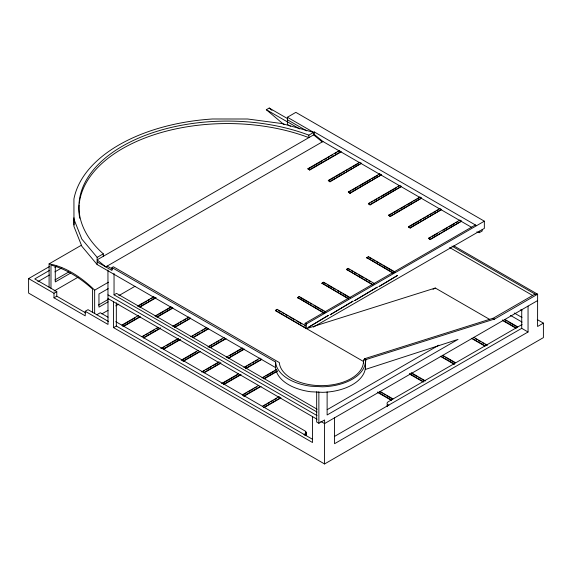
<?xml version="1.0" encoding="UTF-8"?>
<svg xmlns="http://www.w3.org/2000/svg" width="572" height="572" viewBox="0 0 572 572"><rect width="100%" height="100%" fill="white"/><g stroke="black" fill="none" stroke-linecap="round" stroke-linejoin="round"><path stroke-width="0.86" d="M306.013 432.997L305.612 435.678L306.099 432.339L305.319 431.116L115.766 321.664M306.013 435.063L306.099 432.339M364.321 360.267L364.593 358.73L492.792 318.325L494.208 319.283L492.792 318.325M494.208 319.14L366.008 359.552L365.465 362.619L365.465 369.405L458.029 339.396L327.12 414.979L327.12 391.849M304.018 434.534L305.612 433.612M284.07 124.696L266.316 109.71L269.226 108.036L287.48 118.576M290.476 126.226L287.387 124.446L287.387 117.246L295.853 112.362L484.348 221.185L484.348 228.385L313.327 327.12M49.092 287.201L49.092 263.871L81.31 245.274M537.28 319.591L543.4 323.123L543.4 337.623L324.567 463.963L28.6 293.093L28.6 278.593L49.349 266.616M56.821 266.152L55.291 267.031L55.291 281.925L70.628 273.066M49.421 270.456L34.756 278.921L56.785 291.641L56.785 296.196L85.736 312.913M54.826 267.338L56.371 266.445M37.852 281.696L49.442 275.003M54.855 271.879L61.812 267.86M54.941 279.951L68.74 271.979M97.147 261.926L111.94 270.463L111.94 267.567L113.349 266.752L279.308 362.569A42.106 24.31 0 0 0 323.502 385.614A42.106 24.31 0 0 0 363.42 360.095L364.772 359.316L365.422 359.695L365.422 365.236A44.959 25.954 0 0 1 322.551 392.342L310.861 391.763A44.959 25.954 0 0 1 275.597 367.596L97.147 264.564L97.147 257.371L103.289 253.825A148.441 85.7 0 0 1 122.401 146.182A148.441 85.7 0 0 1 308.851 135.149L314.335 131.975L476.598 225.661M314.335 131.975L314.335 134.463L97.147 259.852L105.763 266.895L322.944 141.506L339.346 150.972L339.346 150.558L341.041 151.952L309.674 170.07L307.972 168.676L339.346 150.558M54.061 291.062L77.964 277.263M28.6 278.593L53.99 293.25L56.785 291.641M53.99 293.25L53.99 297.812L56.785 296.196M94.652 313.506L94.652 290.176L108.465 282.203M307.972 169.09L322.515 160.696M324.045 159.81L326.34 158.487M327.87 157.6L329.4 156.721M330.931 155.834L332.461 154.948M334.756 153.625L336.286 152.738M337.816 151.859L339.346 150.972M307.972 168.676L309.674 169.655L341.041 151.537M108.165 288.66L98.963 293.972L98.963 307.135L108.165 301.823M53.99 297.812L85.228 315.844L85.228 311.29L88.024 309.674L108.494 321.493M114.042 273.509L114.042 294.859L116.559 293.415L317.145 409.223M98.441 305.062L108.408 299.306M118.854 295.61L134.949 286.322M328.307 180.409L359.674 162.298L361.375 163.277L330.001 181.803L328.307 180.409L330.001 181.388L361.375 163.277M328.307 180.823L334.427 177.291M335.957 176.405L341.312 173.316M342.842 172.429L344.373 171.543M345.903 170.663L348.198 169.341M349.728 168.454L351.258 167.567M352.788 166.688L358.143 163.592M96.768 314.772L100.293 312.734L108.029 317.203M101.837 313.914L108.022 310.346M115.751 305.884L118.84 304.097M137.509 306.134L153.932 296.653M138.224 306.134L140.376 304.89M143.357 303.167L141.091 304.476L141.091 304.061M144.866 302.295L146.382 301.43M147.891 300.557L149.399 299.685M150.908 298.813L153.932 297.068M139.346 307.028L155.441 297.74M140.119 307L156.206 297.712M348.312 191.963L379.686 173.852L381.381 174.832L350.014 193.357L348.312 191.963L350.014 192.943L381.381 174.832M113.535 301.744L113.535 327.627L116.33 326.019L312.233 439.124M349.077 191.935L350.615 191.055M352.145 190.169L357.5 187.073M359.03 186.193L370.506 179.565M372.036 178.686L377.391 175.59M121.879 325.082L138.739 315.351M122.644 325.053L134.906 317.975M122.808 326.505L139.668 316.774M123.573 326.476L140.433 316.745M155.005 316.066L171.1 306.778M155.777 316.044L157.307 315.158M158.837 314.271L164.207 311.175M165.737 310.289L171.1 307.193M156.707 317.045L172.794 307.757M157.472 317.017L172.794 308.172M368.375 203.546L399.749 185.428L401.444 186.408L370.07 204.94L368.375 203.546L370.07 204.526L401.444 186.408M368.375 203.961L369.905 203.074M371.435 202.188L372.965 201.308M374.496 200.422L376.791 199.099M378.321 198.212L379.851 197.333M381.381 196.446L396.689 187.609M398.219 186.729L399.749 185.428M141.927 336.658L158.022 327.37M142.693 336.629L144.223 335.75M145.76 334.863L148.055 333.533M149.592 332.647L154.19 329.994M156.485 328.664L158.022 327.785M143.622 337.637L160.482 327.906M143.622 338.052L160.482 328.321M172.723 326.297L188.817 317.002M173.488 326.269L178.85 323.173M180.387 322.286L181.917 321.4M183.455 320.513L185.75 319.19M187.28 318.304L188.817 317.417M174.417 327.277L190.512 317.982M174.417 327.692L190.512 318.397M388.56 215.194L419.934 197.083L421.628 198.062L390.254 216.588L388.56 215.194L390.254 216.173L421.628 198.062M388.56 215.608L392.385 213.399M393.915 212.519L398.505 209.867M400.035 208.987L405.391 205.891M406.921 205.012L412.276 201.916M413.806 201.029L415.336 200.15M416.866 199.263L419.934 197.083M160.868 348.484L178.493 338.302M161.633 348.455L164.7 346.682M166.23 345.795L170.828 343.143M172.365 342.256L177.728 339.16M163.327 349.02L180.187 339.282M163.327 349.435L180.187 339.697M190.783 336.722L206.878 327.434M191.548 336.693L193.079 335.807M194.616 334.927L196.146 334.041M197.676 333.154L199.213 332.268M201.508 330.945L203.046 330.058M204.576 329.172L206.113 328.285M192.478 337.702L208.573 328.414M193.243 337.673L208.573 328.828M408.472 226.698L439.847 208.58L441.541 209.559L410.167 228.092L408.472 226.698L410.167 227.677L441.541 209.559M408.472 227.113L418.425 221.364M419.955 220.485L421.485 219.598M423.015 218.718L425.311 217.389M426.841 216.509L428.371 215.623M429.901 214.743L432.196 213.413M433.726 212.534L435.256 211.647M436.786 210.761L438.316 209.881M181.174 360.21L198.041 350.472M181.946 360.181L196.503 351.773M182.876 361.189L199.735 351.451M208.094 346.718L224.188 337.423M183.641 361.161L200.5 351.422M208.094 347.132L211.926 344.916M213.456 344.037L214.986 343.15M216.523 342.263L218.819 340.933M220.356 340.054L221.886 339.167M209.788 347.697L225.883 338.402M348.498 298.927L321.972 283.204L323.666 282.225L350.464 297.697M210.553 347.669L225.883 338.817M363.284 361.361L275.482 310.718L275.482 310.303L277.177 309.323L305.298 325.554M323.809 313.091L297.583 297.54L299.285 296.561L325.876 311.919M372.658 284.885L346.432 269.333L348.126 268.354L374.731 283.712M392.964 273.159L366.738 257.607L368.432 256.628L395.037 271.986M321.972 283.619L323.666 282.225M275.482 310.718L276.612 310.06M297.583 297.955L299.285 296.561M346.432 269.748L348.126 268.768L349.671 269.655M366.738 258.022L367.868 257.371M428.492 238.252L459.859 220.141L461.561 221.121L430.187 239.647L428.492 238.252L430.187 239.232L461.561 221.121M428.492 238.667L430.787 237.337M432.318 236.458L437.673 233.362M443.028 230.273L447.619 227.62M449.149 226.741L454.504 223.645M456.034 222.758L457.564 221.879M226.305 357.228L242.392 347.94M201.523 371.95L219.147 361.776M230.13 355.434L235.5 352.338M237.03 351.451L242.392 348.355M202.288 371.922L204.583 370.599M206.12 369.712L211.483 366.616M213.013 365.73L218.382 362.634M227.999 358.208L244.094 348.92M203.982 372.486L220.842 362.755M228.764 358.179L244.094 349.335M203.982 372.901L220.842 363.17M305.119 327.413L305.119 323.273L475.396 224.96M305.119 323.273L306.327 323.966L484.348 221.185M243.922 367.403L260.017 358.108M244.687 367.374L246.99 366.044M248.52 365.165L250.815 363.835M252.352 362.948L253.882 362.062M255.419 361.182L257.715 359.852M476.805 231.903L479.3 232.675L482.21 230.995L482.21 229.458M245.617 368.382L261.711 359.087M245.617 368.797L261.711 359.502M221.586 383.533L238.445 373.802M222.351 383.512L237.68 374.66M223.28 384.513L240.905 374.338M224.045 384.484L240.905 374.753M262.012 377.849L276.569 369.441M262.777 377.82L264.307 376.934M265.844 376.047L274.274 371.178M263.635 378.786L277.427 370.82M264.4 378.757L277.427 371.235M242.528 394.744L258.623 385.457M242.528 395.159L246.36 392.95M247.898 392.063L253.26 388.967M254.79 388.081L256.327 387.194M243.457 396.167L260.317 386.436M244.223 396.139L261.089 386.407M433.004 289.361L435.299 288.031L489.725 319.455M262.426 406.234L279.286 396.503M263.964 405.762L266.259 404.44M267.796 403.553L269.326 402.667M270.856 401.78L273.159 400.457M274.689 399.571L276.226 398.684M263.356 407.657L280.216 397.919M264.128 407.629L280.988 397.89M318.082 392.12L318.869 392.163L318.869 423.273L316.673 422L316.673 391.784M327.191 409.659L438.831 345.202M492.792 318.468L535.027 294.087M536.929 293.815L535.742 294.501L451.894 246.089M494.208 319.283L537.63 294.215L453.832 245.838M318.869 423.273L324.61 419.955L324.61 423.602L320.806 421.407M522.1 324.474L388.131 401.823A3.754 2.166 0 0 0 388.91 405.233M334.377 436.5L521.728 328.335L528.049 331.989L528.049 306.099M528.049 331.989L334.534 443.715L334.534 417.825M543.4 323.123L537.58 326.483L537.63 294.215M306.563 328.614L435.299 288.031M49.092 263.871L52.781 264.643A97.254 56.149 60 0 1 94.652 290.176M322.229 141.92L313.62 134.878L313.62 132.389L281.939 123.552L247.647 119.005L212.455 118.99A156.95 90.612 0 0 0 73.931 198.963L73.967 226.476L81.839 246.275L97.147 264.564M287.387 117.246L313.62 132.389M287.387 119.734L306.678 130.866M341.041 151.952L359.674 162.713L359.674 162.298M361.375 163.692L379.686 174.267L379.686 173.852M381.381 175.246L399.749 185.843M401.444 186.822L419.934 197.497M421.628 198.477L439.847 208.994L439.847 208.58M441.541 209.974L459.859 220.556L459.859 220.141M461.561 221.536L471.55 227.298M287.387 121.8L299.728 128.929M266.316 109.71L287.616 122.008M449.585 247.512L532.718 295.51M537.58 300.593L324.567 423.58L324.567 463.963M520.456 309.874L521.986 310.76M514.264 313.02L521.986 317.481M510.481 315.394L522.086 322.093M504.826 319.426L517.739 326.884M505.584 320.284L507.107 321.157M508.622 322.036L513.942 325.103M514.271 325.268L517.138 326.927M502.366 319.97L516.044 327.863M502.366 320.384L516.044 328.278M369.955 257.922L371.478 258.801M372.994 259.674L374.517 260.553M376.033 261.433L378.314 262.748M379.837 263.628L381.36 264.507M382.875 265.379L394.28 271.965M366.738 257.607L393.343 272.966M473.802 337.337L487.473 345.238M475.318 338.631L476.841 339.511M478.356 340.383L480.637 341.706M482.16 342.578L483.676 343.457M485.199 344.337L486.715 345.209M472.1 338.317L485.02 345.774M471.342 338.295L485.02 346.189M351.215 270.549L352.76 271.443M354.297 272.329L356.613 273.666M358.158 274.553L363.556 277.67M365.093 278.564L367.41 279.901M368.954 280.788L370.492 281.681M346.432 269.333L373.037 284.692M324.424 283.076L325.94 283.948M327.456 284.827L332.003 287.451M333.519 288.324L335.035 289.196M337.308 290.512L338.824 291.384M340.34 292.263L341.856 293.136M343.372 294.015L348.677 297.075M321.972 283.204L348.77 298.677M442.728 355.298L455.634 362.755M442.728 355.712L444.244 356.592M445.767 357.464L454.876 362.727M441.033 356.277L454.697 364.171M440.276 356.256L453.939 364.149M300.05 297.419L308.537 302.316M310.081 303.21L311.618 304.097M313.935 305.434L319.333 308.551M320.878 309.445L322.415 310.331M323.959 311.225L325.504 312.112M297.583 297.54L324.181 312.898M411.211 372.672L425.597 380.981M411.969 373.523L417.267 376.583M418.783 377.456L420.298 378.335M421.807 379.207L424.081 380.516M409.516 373.652L423.902 381.953M409.516 374.067L423.144 381.932M364.593 358.73L366.008 359.552M278.721 310.625L281.031 311.962M282.575 312.855L284.12 313.742M285.664 314.636L287.973 315.973M289.518 316.859L294.916 319.977M296.46 320.871L301.859 323.988M275.482 310.303L306.327 328.528L306.327 323.966M380.08 391.462L393 398.92M380.08 391.877L382.361 393.193M383.876 394.065L385.399 394.945M386.915 395.824L392.235 398.891M377.62 391.999L391.298 399.899M377.62 392.413L391.298 400.314M111.94 267.567L275.597 362.055A44.959 25.954 0 0 0 310.861 386.222L322.551 386.801A44.959 25.954 0 0 0 365.422 359.695M107.171 266.087L112.577 269.205M114.042 294.859L317.01 412.04M107.944 294.866L316.995 415.565M107.944 298.512L317.038 419.233M85.228 311.29L108.008 324.438L107.944 269.977M113.535 327.627L312.526 442.513L312.526 416.631M314.335 134.463L322.944 141.506M269.226 108.036L271.957 110.339M97.147 257.371L81.839 239.082L73.967 219.276M306.099 434.405L305.863 431.696M521.728 309.588L521.728 328.335M479.3 231.138L479.3 232.675M430.187 239.232L430.187 239.647M410.167 227.677L410.167 228.092M390.254 216.173L390.254 216.588M370.07 204.526L370.07 204.94M368.432 256.628L368.432 257.042M363.42 360.095L363.42 362.998M350.014 192.943L350.014 193.357M348.126 268.354L348.126 268.768M330.001 181.388L330.001 181.803M309.674 169.655L309.674 170.07M308.851 135.149L308.851 137.63A148.441 85.7 0 0 0 79.301 203.167M304.933 434.134L304.933 435.521M277.177 309.323L277.177 309.738M275.597 362.055L275.597 367.596M116.33 302.81L116.33 326.019M103.289 253.825L103.289 256.313M92.593 312.312L92.593 289.117A108.701 62.756 60 0 0 50.979 265.093L50.979 288.288M73.96 217.768L73.96 224.968M387.537 406.513A3.754 2.166 0 0 1 387.537 404.34M79.737 218.254A148.441 85.7 0 0 1 79.115 204.933M328.435 315.351L308.029 327.549L328.435 315.351M353.046 301.137L330.13 314.786L353.046 301.137M377.284 287.144L354.74 300.572L377.284 287.144M397.59 275.418L378.979 286.579L397.59 275.418"/></g></svg>
